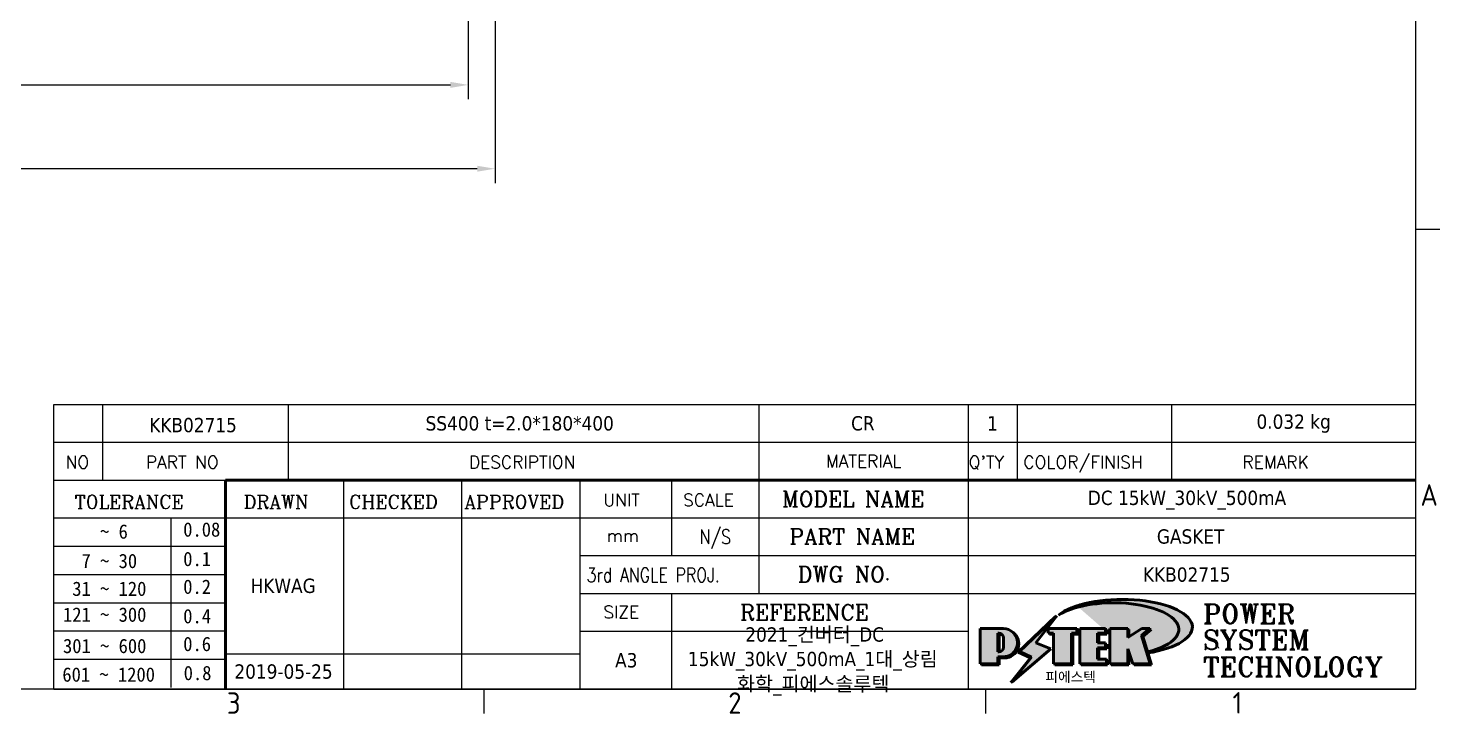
# Model space of a CAD drawing. Header units: millimetres. Extents: x 0 to 840, y 0 to 594.
# Drawn here: x 432.9 to 826.8, y 13.1 to 204.6 of the extents above; entities that cross this region are included whole.
import ezdxf
from ezdxf.enums import TextEntityAlignment as Align

# ---------------------------------------------------------------- set-up
doc = ezdxf.new("R2010")
doc.units = ezdxf.units.MM
doc.header["$LTSCALE"] = 2
doc.layers.get('0').update_dxf_attribs({"color": 3, "lineweight": 25, "true_color": 0x00ff00})
doc.layers.add('경계(ISO)', color=7, linetype='Continuous', lineweight=25)
doc.layers.add('해치(ISO)', color=7, linetype='Continuous', lineweight=18)
doc.layers.add('제목(ISO)', color=5, linetype='Continuous', lineweight=50, true_color=0x0000ff)
doc.layers.add('치수(ISO)', color=2, linetype='Continuous', lineweight=25, true_color=0xffff00)
doc.styles.add('HAN_291', font='')
doc.styles.add('HAN_370', font='', dxfattribs={"width": 2})
doc.styles.add('RC_284', font='ROMANC.shx')
doc.styles.add('RC_287', font='ROMANC.shx')
doc.styles.add('RC_292', font='ROMANC.shx')
doc.styles.add('ROMANT_294', font='romant.shx')
doc.styles.add('문자 텍스트_PSTEK_POSCO', font='isocp.shx')
doc.styles.add('치수 텍스트_PSTEK_POSCO', font='isocp.shx')
doc.styles.add('텍스트 스타일198', font='tahoma.ttf')
doc.styles.add('텍스트 스타일333', font='ROMANC.shx', dxfattribs={"width": 0.800000011920929})
doc.styles.get('HAN_291').set_extended_font_data('GulimChe')
doc.styles.get('HAN_370').set_extended_font_data('GulimChe')
doc.dimstyles.new('치수_PSTEK_POSCO', dxfattribs={"dimscale": 2, "dimtxt": 3.5, "dimasz": 2.5, "dimexe": 2, "dimexo": 2.5, "dimgap": 1, "dimtad": 1, "dimrnd": 1e-08, "dimdsep": 46, "dimtxsty": '치수 텍스트_PSTEK_POSCO', "dimcen": 0.09, "dimdle": 10, "dimclrd": 7, "dimclre": 7, "dimclrt": 2, "dimadec": 1, "dimazin": 2, "dimtfac": 1, "dimtmove": 0, "dimatfit": 3, "dimfxl": 1, "dimtolj": 1, "dimlwd": -1, "dimlwe": -1, "dimarcsym": 0})

# ---------------------------------------------------------------- blocks, each defined once
blk = doc.blocks.new('경계 Default Border')
at = {"layer": '경계(ISO)'}
for p, q in [((410, 74.25000190734863), (413.4000015258789, 74.25000190734863)), ((280, 10), (280, 6.599999666213989)), ((350, 10), (350, 6.599999666213989))]:
    blk.add_line(p, q, dxfattribs=at)
at = {"layer": '경계(ISO)', "flags": 128}
blk.add_lwpolyline([(10, 10), (10, 287.0000076293945), (410, 287.0000076293945), (410, 10), (10, 10)], dxfattribs=at)
at = {"layer": '경계(ISO)', "color": 2, "true_color": 0xffff00, "char_height": 3.00000011920929, "attachment_point": 7, "style": '문자 텍스트_PSTEK_POSCO'}
for s, insert in [('A', (410.7144008173592, 35.61784856929444)), ('3', (244.1685395229535, 6.57139439638704)), ('2', (314.127739416884, 6.57139439638704)), ('1', (384.4860661041481, 6.59999988079071))]:
    blk.add_mtext(s, dxfattribs=dict(at, insert=insert))
blk = doc.blocks.new('제목 블록 PSTEK')
at = {"true_color": 0x848484}
for points in [[(317.2195697678507, 17.0593801673321), (322.0326348870767, 21.62682475217465), (322.2781991042243, 21.94392121864296), (317.0471853425802, 16.97985676345368), (318.7512090904202, 16.1899260703855), (316.0018030350395, 12.71868385740789), (316.3356552234328, 13.00206718743325), (318.9235935156908, 16.2694494742633)], [(324.6615819988275, 19.45905590879572), (325.4196460989604, 19.45905590879572), (325.4196460989604, 20.11051724484596), (325.2419748254881, 20.11051724484596), (325.2419748254881, 19.60711530335299), (324.4839107253602, 19.60711530335299), (324.4839107253602, 15.3430047401139), (322.1623394187076, 15.3430047401139), (322.1623394187076, 15.19494534555726), (324.6615819988275, 15.19494534555726)], [(328.2914414389548, 19.45905590879572), (329.4054050004294, 19.45905590879572), (329.4054050004294, 20.11051724484596), (329.2277337269622, 20.11051724484596), (329.2277337269622, 19.60711530335299), (328.1137701654877, 19.60711530335299), (328.1137701654877, 18.25543873810179), (328.2914414389548, 18.25543873810179)], [(332.5088862584528, 20.1105172448466), (332.3312149849806, 20.1105172448466), (332.3312149849806, 18.99741471888368), (332.5088862584528, 19.11081371413894)], [(335.6156307331414, 20.11051724484596), (335.2535118015555, 20.11051724484596), (334.2514536401189, 19.30614745124769), (335.4855464857051, 15.3430047401139), (333.1954852176545, 15.3430047401139), (333.2478643833523, 15.19494534555726), (335.6632177591723, 15.19494534555726), (334.4291249135862, 19.15808805669106)], [(321.9846681452406, 19.60711530335299), (321.4042753185749, 19.60711530335299), (321.4042753185749, 19.45905590879572), (321.9846681452406, 19.45905590879572)], [(328.2914414389548, 17.41554667867274), (329.4054050004294, 17.41554667867274), (329.4054050004294, 18.10737934354514), (329.2277337269622, 18.10737934354514), (329.2277337269622, 17.56360607323003), (328.1137701654877, 17.56360607323003), (328.1137701654877, 15.9944660761648), (328.2914414389548, 15.9944660761648)], [(329.5356972676428, 15.8464066816075), (329.3580259941756, 15.8464066816075), (329.3580259941756, 15.3430047401139), (325.8342124037171, 15.3430047401139), (325.8342124037171, 15.19494534555726), (329.5356972676428, 15.19494534555726)], [(332.5088862584528, 16.92964231796647), (332.3312149849806, 17.43186301645164), (332.3312149849806, 15.3430047401139), (330.0369607660135, 15.3430047401139), (330.0369607660135, 15.19494534555726), (332.5088862584528, 15.19494534555726)]]:
    blk.add_hatch(color=252, dxfattribs=at).paths.add_polyline_path(points)
at = {"true_color": 0x0000ff}
blk.add_hatch(color=5, dxfattribs=at).paths.add_polyline_path([(321.6183518841322, 17.4193704504104), (319.5281351041078, 18.24969419629727), (322.4505835294948, 22.02344462252142), (317.2195697678507, 17.0593801673321), (318.9235935156908, 16.2694494742633), (316.1741874603099, 12.79820726128571)])
at = {"true_color": 0xff0000}
h = blk.add_hatch(color=1, dxfattribs=at)
edge = h.paths.add_edge_path(flags=0)
edge.add_line((314.2242174273352, 19.60711530335299), (314.2242174273352, 17.00126995915134))
edge.add_line((314.2242174273352, 17.00126995915134), (314.3485873187598, 17.00126995915134))
edge.add_arc((314.3485873187598, 17.6527312952023), 0.6514613360509371, 270, 360)
edge.add_line((315.0000486548106, 17.6527312952023), (315.0000486548106, 18.95565396730211))
edge.add_arc((314.3485873187598, 18.95565396730212), 0.6514613360508712, 0, 90)
edge.add_line((314.3485873187598, 19.60711530335299), (314.2242174273352, 19.60711530335299))
edge = h.paths.add_edge_path()
edge.add_arc((314.9847713324306, 18.28938669179658), 1.969189947606664, 269.9999999999959, 450)
edge.add_line((314.9847713324306, 20.25857663940318), (311.7664314776902, 20.25857663940324))
edge.add_line((311.7664314776902, 20.25857663940324), (311.7664314776902, 15.3430047401139))
edge.add_line((311.7664314776902, 15.3430047401139), (314.2242174273352, 15.3430047401139))
edge.add_line((314.2242174273352, 15.3430047401139), (314.2242174273352, 16.32019674418991))
edge.add_line((314.2242174273352, 16.32019674418991), (314.9847713324307, 16.32019674418991))
at = {"true_color": 0x848484}
h = blk.add_hatch(color=252, dxfattribs=at)
edge = h.paths.add_edge_path()
edge.add_arc((314.9847713324309, 18.28938669179657), 1.969189947606666, 270, 406.8278729790604)
edge.add_arc((315.1624426058984, 18.1413272972396), 1.969189947606962, -90, 53.560984836317004, ccw=False)
edge.add_line((315.1624426058984, 16.17213734963263), (314.4018887008024, 16.17213734963263))
edge.add_line((314.4018887008024, 16.17213734963263), (314.4018887008024, 15.19494534555726))
edge.add_line((314.4018887008024, 15.19494534555726), (311.9441027511573, 15.19494534555726))
edge.add_line((311.9441027511573, 15.19494534555726), (311.9441027511573, 15.3430047401139))
edge.add_line((311.9441027511573, 15.3430047401139), (314.2242174273352, 15.3430047401139))
edge.add_line((314.2242174273352, 15.3430047401139), (314.2242174273352, 16.32019674418991))
edge.add_line((314.2242174273352, 16.32019674418991), (314.9847713324309, 16.32019674418991))
at = {"true_color": 0xff0000}
for points in [[(324.4839107253602, 19.60711530335299), (325.2419748254881, 19.60711530335299), (325.2419748254881, 20.25857663940324), (321.2266040451076, 20.25857663940324), (321.2266040451076, 19.60711530335299), (321.9846681452406, 19.60711530335299), (321.9846681452406, 15.3430047401139), (324.4839107253602, 15.3430047401139)], [(329.2277337269622, 20.25857663940324), (325.65654113025, 20.25857663940324), (325.65654113025, 15.3430047401139), (329.3580259941756, 15.3430047401139), (329.3580259941756, 15.9944660761648), (328.1137701654877, 15.9944660761648), (328.1137701654877, 17.56360607323003), (329.2277337269622, 17.56360607323003), (329.2277337269622, 18.25543873810179), (328.1137701654877, 18.25543873810179), (328.1137701654877, 19.60711530335299), (329.2277337269622, 19.60711530335299)], [(332.3312149849806, 20.25857663940324), (329.8592894925411, 20.25857663940324), (329.8592894925411, 15.3430047401139), (332.3312149849806, 15.3430047401139), (332.3312149849806, 17.4318630164523), (333.0701931098801, 15.3430047401139), (335.4855464857051, 15.3430047401139), (334.2514536401189, 19.30614745124769), (335.4379594596742, 20.25857663940324), (334.3071782107978, 20.25857663940324), (332.3312149849806, 18.99741471888304)]]:
    blk.add_hatch(color=1, dxfattribs=at).paths.add_polyline_path(points)
at = {"true_color": 0x848484}
h = blk.add_hatch(color=252, dxfattribs=at)
edge = h.paths.add_edge_path()
edge.add_line((314.4018887008024, 19.45905590879572), (314.5262585922315, 19.45905590879572))
edge.add_arc((314.5262585922314, 18.80759457274939), 0.6514613360463194, 60.4189348879147, 90.00000000000318, ccw=False)
edge.add_arc((314.3485873187602, 18.95565396730057), 0.6514613360524251, 39.96992292766206, 90.00000000009999)
edge.add_line((314.3485873187591, 19.60711530335307), (314.2242174273352, 19.60711530335298))
edge.add_line((314.2242174273352, 19.60711530335299), (314.2242174273352, 17.00126995915134))
edge.add_line((314.2242174273352, 17.00126995915134), (314.3485873187591, 17.00126995915134))
edge.add_arc((314.3485873187568, 17.652731295233), 0.6514613360816299, 270.0000000002, 274.6930825552478)
edge.add_line((314.4018887008024, 17.0034541317032), (314.4018887008024, 19.45905590879572))
at = {"layer": '해치(ISO)', "true_color": 0x27d1fc}
h = blk.add_hatch(color=140, dxfattribs=at)
edge = h.paths.add_edge_path()
edge.add_ellipse((330.3660919371412, 20.15576403068321), major_axis=(9.100907360794343, 0), ratio=0.4069904968023172, start_angle=301.3098473703837, end_angle=507.7436900681698)
edge.add_ellipse((331.5340919371412, 20.4634168429492), major_axis=(-9.82350664112931, 0), ratio=0.3942600559756514, start_angle=111.51207141178469, end_angle=334.47025347086895, ccw=False)
edge.add_line((335.1363447531188, 16.8601935978785), (335.0955236905705, 16.99119398620872))
at = {"color": 180, "true_color": 0x3f00ff}
for p, q in [((182.475792979055, 11.79100474011392), (182.4757929790549, 51.56524660363496)), ((182.4757929790549, 51.56524660363496), (372.4757929537551, 51.56524660363496)), ((189.2651435055721, 51.56524660363496), (189.2651435055722, 41.00524660363494)), ((215.2152739891528, 41.00524660363494), (215.2152739891528, 51.56524660363496)), ((280.8758854511282, 51.56524660363496), (280.8758854511282, 41.00524660363494)), ((310.0881549537552, 51.56524660363496), (310.0881549537553, 41.00524660363494)), ((316.9044520275131, 51.56524660363496), (316.9044520275127, 41.00524660363494)), ((338.4566026226726, 51.56524660363496), (338.4566026226727, 41.00524660363494)), ((372.4757929537551, 51.56524660363496), (372.4757929537551, 11.79100474011389)), ((182.475792979055, 46.2852466036349), (372.4757929537551, 46.28524660363492)), ((182.475792979055, 41.00524660363493), (206.451475290024, 41.00524660363493)), ((222.9401812389276, 11.79100474011392), (222.9401812389276, 41.00524660363494)), ((239.4288871878316, 11.79100474011392), (239.4288871878316, 41.00524660363494)), ((255.9175931367356, 11.79100474011392), (255.9175931367356, 41.00524660363494)), ((268.6918866058747, 41.00524660363494), (268.6918866058747, 30.44524660363498)), ((280.8758854511282, 41.00524660363494), (280.8758854511282, 25.16524660363502)), ((310.088154953755, 41.00524660363494), (310.088154953755, 11.79100474011392)), ((182.475792979055, 35.72524660363497), (206.451475290024, 35.72524660363497)), ((198.8621818849491, 12.02524660363491), (198.8621818849491, 35.72524660363497)), ((206.451475290024, 35.72524660363497), (372.4757929537551, 35.72524660363497)), ((182.475792979055, 31.77524660363492), (206.451475290024, 31.77524660363492)), ((255.917593136736, 30.44524660363498), (372.4757929537552, 30.44524660363501)), ((182.475792979055, 27.82524660363487), (206.451475290024, 27.82524660363487)), ((182.475792979055, 23.87524660363505), (206.451475290024, 23.87524660363505)), ((255.9175931367359, 25.16524660363502), (372.4757929537552, 25.165246603635)), ((268.6918866058744, 25.16524660363502), (268.6918866058744, 11.79100474011392)), ((182.475792979055, 19.92524660363478), (206.451475290024, 19.92524660363478)), ((255.9175931367359, 19.88524660363481), (310.0881549537553, 19.88524660363481)), ((182.475792979055, 15.97524660363496), (206.451475290024, 15.97524660363496)), ((206.451475290024, 16.74100474011396), (255.9175931367359, 16.74100474011396)), ((182.475792979055, 11.79100474011392), (372.4757929537551, 11.79100474011389))]:
    blk.add_line(p, q, dxfattribs=at)
at = {"color": 7, "lineweight": 50}
for p, q in [((206.4514752900237, 11.79100474011392), (206.4514752900237, 41.00524660363494)), ((206.451475290024, 41.00524660363494), (372.4757929537551, 41.00524660363496))]:
    blk.add_line(p, q, dxfattribs=at)
at = {"color": 7}
for p, q in [((322.2781991042243, 21.94392121864296), (317.0471853425802, 16.97985676345368)), ((322.4505835294948, 22.02344462252142), (317.2195697678507, 17.0593801673321)), ((319.5281351041078, 18.24969419629727), (322.4505835294948, 22.02344462252142)), ((322.0326348870767, 21.62682475217465), (322.2781991042243, 21.94392121864296)), ((311.7664314776902, 20.25900474011391), (311.7664314776902, 15.34300474011391)), ((314.9847713324309, 20.25857663940324), (311.7664314776902, 20.25857663940324)), ((314.9847713324309, 20.25857663940324), (311.7664314776902, 20.25857663940324)), ((311.7664314776902, 20.25857663940324), (311.7664314776902, 15.3430047401139)), ((317.2195697678507, 17.0593801673321), (322.0326348870767, 21.62682475217465)), ((325.2419748254881, 20.25857663940324), (321.2266040451076, 20.25857663940324)), ((321.2266040451076, 20.25857663940324), (321.2266040451076, 19.60711530335299)), ((325.2419748254881, 20.25857663940324), (321.2266040451076, 20.25857663940324)), ((321.2266040451076, 20.25857663940324), (321.2266040451076, 19.60711530335299)), ((325.2419748254881, 19.60711530335299), (325.2419748254881, 20.25857663940324)), ((325.2419748254881, 19.60711530335299), (325.2419748254881, 20.25857663940324)), ((325.4196460989604, 20.11051724484596), (325.2419748254881, 20.11051724484596)), ((325.2419748254881, 20.11051724484596), (325.2419748254881, 19.60711530335299)), ((325.4196460989604, 19.45905590879572), (325.4196460989604, 20.11051724484596)), ((329.2277337269622, 20.25857663940324), (325.65654113025, 20.25857663940324)), ((325.65654113025, 20.25857663940324), (325.65654113025, 15.3430047401139)), ((325.65654113025, 20.25857663940324), (325.65654113025, 15.3430047401139)), ((329.2277337269622, 20.25857663940324), (325.65654113025, 20.25857663940324)), ((329.2277337269622, 19.60711530335299), (329.2277337269622, 20.25857663940324)), ((329.2277337269622, 19.60711530335299), (329.2277337269622, 20.25857663940324)), ((329.4054050004294, 20.11051724484596), (329.2277337269622, 20.11051724484596)), ((329.2277337269622, 20.11051724484596), (329.2277337269622, 19.60711530335299)), ((329.4054050004294, 19.45905590879572), (329.4054050004294, 20.11051724484596)), ((332.3312149849806, 20.25857663940324), (329.8592894925411, 20.25857663940324)), ((329.8592894925411, 20.25857663940324), (329.8592894925411, 15.3430047401139)), ((329.8592894925411, 20.25857663940324), (329.8592894925411, 15.3430047401139)), ((332.3312149849806, 20.25857663940324), (329.8592894925411, 20.25857663940324)), ((334.3071782107978, 20.25857663940324), (332.3312149849806, 18.99741471888304)), ((332.3312149849806, 18.99741471888304), (332.3312149849806, 20.25857663940324)), ((334.3071782107978, 20.25857663940324), (332.3312149849806, 18.99741471888304)), ((332.3312149849806, 18.99741471888304), (332.3312149849806, 20.25857663940324)), ((332.5088862584528, 20.1105172448466), (332.3312149849806, 20.1105172448466)), ((332.3312149849806, 20.1105172448466), (332.3312149849806, 18.99741471888368)), ((332.5088862584528, 19.11081371413894), (332.5088862584528, 20.1105172448466)), ((334.2514536401189, 19.30614745124769), (335.4379594596742, 20.25857663940324)), ((334.2514536401189, 19.30614745124769), (335.4379594596742, 20.25857663940324)), ((335.2535118015555, 20.11051724484596), (334.2514536401189, 19.30614745124769)), ((335.4379594596742, 20.25857663940324), (334.3071782107978, 20.25857663940324)), ((335.4379594596742, 20.25857663940324), (334.3071782107978, 20.25857663940324)), ((334.4291249135862, 19.15808805669104), (335.6156307331414, 20.11051724484596)), ((335.6156307331414, 20.11051724484596), (335.2535118015555, 20.11051724484596)), ((314.2242174273352, 17.00126995915134), (314.2242174273352, 19.60711530335299)), ((314.2242174273352, 19.60711530335299), (314.3485873187591, 19.60711530335299)), ((314.3485873187591, 19.60711530335299), (314.2242174273352, 19.60711530335299)), ((314.2242174273352, 19.60711530335299), (314.2242174273352, 17.00126995915134)), ((314.2242174273352, 17.00126995915134), (314.2242174273352, 19.60711530335299)), ((314.2242174273352, 19.60711530335299), (314.3485873187591, 19.60711530335299)), ((314.4018887008024, 19.45905590879572), (314.5262585922314, 19.45905590879572)), ((314.4018887008024, 17.0034541317032), (314.4018887008024, 19.45905590879572)), ((315.0000486548106, 18.95565396730275), (315.0000486548106, 17.65273129520161)), ((315.0000486548106, 18.95565396730275), (315.0000486548106, 17.65273129520161)), ((321.6183518841322, 17.4193704504104), (319.5281351041078, 18.24969419629727)), ((321.2266040451076, 19.60711530335299), (321.9846681452406, 19.60711530335299)), ((321.2266040451076, 19.60711530335299), (321.9846681452406, 19.60711530335299)), ((321.4042753185749, 19.60711530335299), (321.4042753185749, 19.45905590879572)), ((321.9846681452406, 19.60711530335299), (321.4042753185749, 19.60711530335299)), ((321.4042753185749, 19.45905590879572), (321.9846681452406, 19.45905590879572)), ((321.9846681452406, 19.60711530335299), (321.9846681452406, 15.3430047401139)), ((321.9846681452406, 19.45905590879572), (321.9846681452406, 19.60711530335299)), ((321.9846681452406, 19.60711530335299), (321.9846681452406, 15.3430047401139)), ((324.4839107253602, 19.60711530335299), (325.2419748254881, 19.60711530335299)), ((324.4839107253602, 15.3430047401139), (324.4839107253602, 19.60711530335299)), ((325.2419748254881, 19.60711530335299), (324.4839107253602, 19.60711530335299)), ((324.4839107253602, 19.60711530335299), (324.4839107253602, 15.3430047401139)), ((324.4839107253602, 19.60711530335299), (325.2419748254881, 19.60711530335299)), ((324.4839107253602, 15.3430047401139), (324.4839107253602, 19.60711530335299)), ((324.6615819988275, 19.45905590879572), (325.4196460989604, 19.45905590879572)), ((324.6615819988275, 15.19494534555726), (324.6615819988275, 19.45905590879572)), ((328.1137701654877, 18.25543873810179), (328.1137701654877, 19.60711530335299)), ((328.1137701654877, 19.60711530335299), (329.2277337269622, 19.60711530335299)), ((329.2277337269622, 19.60711530335299), (328.1137701654877, 19.60711530335299)), ((328.1137701654877, 19.60711530335299), (328.1137701654877, 18.25543873810179)), ((328.1137701654877, 18.25543873810179), (328.1137701654877, 19.60711530335299)), ((328.1137701654877, 19.60711530335299), (329.2277337269622, 19.60711530335299)), ((329.2277337269622, 18.25543873810179), (328.1137701654877, 18.25543873810179)), ((328.1137701654877, 18.25543873810179), (328.2914414389548, 18.25543873810179)), ((329.2277337269622, 18.25543873810179), (328.1137701654877, 18.25543873810179)), ((328.2914414389548, 18.25543873810179), (328.2914414389548, 19.45905590879572)), ((328.2914414389548, 19.45905590879572), (329.4054050004294, 19.45905590879572)), ((329.2277337269622, 17.56360607323003), (329.2277337269622, 18.25543873810179)), ((329.2277337269622, 17.56360607323003), (329.2277337269622, 18.25543873810179)), ((329.4054050004294, 18.10737934354514), (329.2277337269622, 18.10737934354514)), ((329.2277337269622, 18.10737934354514), (329.2277337269622, 17.56360607323003)), ((329.4054050004294, 17.41554667867274), (329.4054050004294, 18.10737934354514)), ((332.3312149849806, 18.99741471888368), (332.5088862584528, 19.11081371413894)), ((335.4855464857051, 15.3430047401139), (334.2514536401189, 19.30614745124769)), ((334.2514536401189, 19.30614745124769), (335.4855464857051, 15.3430047401139)), ((335.4855464857051, 15.3430047401139), (334.2514536401189, 19.30614745124769)), ((335.6632177591723, 15.19494534555726), (334.4291249135862, 19.15808805669104)), ((314.3485873187591, 17.00126995915134), (314.2242174273352, 17.00126995915134)), ((314.2242174273352, 17.00126995915134), (314.3485873187591, 17.00126995915134)), ((314.3485873187591, 17.00126995915134), (314.2242174273352, 17.00126995915134)), ((314.2242174273352, 16.32019674418991), (314.9847713324309, 16.32019674418991)), ((314.2242174273352, 15.3430047401139), (314.2242174273352, 16.32019674418991)), ((314.9847713324309, 16.32019674418991), (314.2242174273352, 16.32019674418991)), ((314.2242174273352, 16.32019674418991), (314.2242174273352, 15.3430047401139)), ((314.2242174273352, 16.32019674418991), (314.9847713324309, 16.32019674418991)), ((314.2242174273352, 15.3430047401139), (314.2242174273352, 16.32019674418991)), ((314.4018887008024, 16.17213734963263), (315.162442605898, 16.17213734963263)), ((314.4018887008024, 15.19494534555726), (314.4018887008024, 16.17213734963263)), ((318.7512090904202, 16.1899260703855), (316.0018030350395, 12.71868385740789)), ((316.1741874603099, 12.79820726128571), (321.6183518841322, 17.4193704504104)), ((318.9235935156908, 16.2694494742633), (316.1741874603099, 12.79820726128571)), ((316.3356552234328, 13.00206718743325), (318.9235935156908, 16.2694494742633)), ((317.0471853425802, 16.97985676345368), (318.7512090904202, 16.1899260703855)), ((318.9235935156908, 16.2694494742633), (317.2195697678507, 17.0593801673321)), ((317.2195697678507, 17.0593801673321), (318.9235935156908, 16.2694494742633)), ((328.1137701654877, 17.56360607323003), (329.2277337269622, 17.56360607323003)), ((328.1137701654877, 15.9944660761648), (328.1137701654877, 17.56360607323003)), ((329.2277337269622, 17.56360607323003), (328.1137701654877, 17.56360607323003)), ((328.1137701654877, 17.56360607323003), (328.1137701654877, 15.9944660761648)), ((328.1137701654877, 17.56360607323003), (329.2277337269622, 17.56360607323003)), ((328.1137701654877, 15.9944660761648), (328.1137701654877, 17.56360607323003)), ((329.3580259941756, 15.9944660761648), (328.1137701654877, 15.9944660761648)), ((328.1137701654877, 15.9944660761648), (328.2914414389548, 15.9944660761648)), ((329.3580259941756, 15.9944660761648), (328.1137701654877, 15.9944660761648)), ((328.2914414389548, 15.9944660761648), (328.2914414389548, 17.41554667867274)), ((328.2914414389548, 17.41554667867274), (329.4054050004294, 17.41554667867274)), ((329.3580259941756, 15.3430047401139), (329.3580259941756, 15.9944660761648)), ((329.3580259941756, 15.3430047401139), (329.3580259941756, 15.9944660761648)), ((329.5356972676428, 15.8464066816075), (329.3580259941756, 15.8464066816075)), ((329.3580259941756, 15.8464066816075), (329.3580259941756, 15.3430047401139)), ((329.5356972676428, 15.19494534555726), (329.5356972676428, 15.8464066816075)), ((332.3312149849806, 17.4318630164523), (333.0701931098801, 15.3430047401139)), ((332.3312149849806, 15.3430047401139), (332.3312149849806, 17.4318630164523)), ((332.5088862584528, 16.92964231796647), (332.3312149849806, 17.43186301645164)), ((332.3312149849806, 17.43186301645164), (332.3312149849806, 15.3430047401139)), ((332.3312149849806, 17.4318630164523), (333.0701931098801, 15.3430047401139)), ((332.3312149849806, 15.3430047401139), (332.3312149849806, 17.4318630164523)), ((332.5088862584528, 15.19494534555726), (332.5088862584528, 16.92964231796647)), ((345.0447381189468, 17.50375595811051), (344.9867755289346, 17.689895936919)), ((311.7664314776902, 15.3430047401139), (314.2242174273352, 15.3430047401139)), ((311.7664314776902, 15.3430047401139), (314.2242174273352, 15.3430047401139)), ((314.2242174273352, 15.3430047401139), (311.9441027511573, 15.3430047401139)), ((311.9441027511573, 15.3430047401139), (311.9441027511573, 15.19494534555726)), ((311.9441027511573, 15.19494534555726), (314.4018887008024, 15.19494534555726)), ((321.9846681452406, 15.3430047401139), (324.4839107253602, 15.3430047401139)), ((321.9846681452406, 15.3430047401139), (324.4839107253602, 15.3430047401139)), ((324.4839107253602, 15.3430047401139), (322.1623394187076, 15.3430047401139)), ((322.1623394187076, 15.3430047401139), (322.1623394187076, 15.19494534555726)), ((322.1623394187076, 15.19494534555726), (324.6615819988275, 15.19494534555726)), ((325.65654113025, 15.3430047401139), (329.3580259941756, 15.3430047401139)), ((325.65654113025, 15.3430047401139), (329.3580259941756, 15.3430047401139)), ((329.3580259941756, 15.3430047401139), (325.8342124037171, 15.3430047401139)), ((325.8342124037171, 15.3430047401139), (325.8342124037171, 15.19494534555726)), ((325.8342124037171, 15.19494534555726), (329.5356972676428, 15.19494534555726)), ((329.8592894925411, 15.3430047401139), (332.3312149849806, 15.3430047401139)), ((329.8592894925411, 15.3430047401139), (332.3312149849806, 15.3430047401139)), ((332.3312149849806, 15.3430047401139), (330.0369607660135, 15.3430047401139)), ((330.0369607660135, 15.3430047401139), (330.0369607660135, 15.19494534555726)), ((330.0369607660135, 15.19494534555726), (332.5088862584528, 15.19494534555726)), ((333.0701931098801, 15.3430047401139), (335.4855464857051, 15.3430047401139)), ((333.0701931098801, 15.3430047401139), (335.4855464857051, 15.3430047401139)), ((335.4855464857051, 15.3430047401139), (333.1954852176545, 15.3430047401139)), ((333.1954852176545, 15.3430047401139), (333.2478643833523, 15.19494534555726)), ((333.2478643833523, 15.19494534555726), (335.6632177591723, 15.19494534555726)), ((316.0018030350395, 12.71868385740789), (316.3356552234328, 13.00206718743325))]:
    blk.add_line(p, q, dxfattribs=at)
at = {"color": 5, "true_color": 0x0000ff}
for p, q in [((322.4505835294948, 22.02344462252142), (317.2195697678507, 17.0593801673321)), ((319.5281351041078, 18.24969419629727), (322.4505835294948, 22.02344462252142)), ((321.6183518841322, 17.4193704504104), (319.5281351041078, 18.24969419629727)), ((316.1741874603099, 12.79820726128571), (321.6183518841322, 17.4193704504104)), ((318.9235935156908, 16.2694494742633), (316.1741874603099, 12.79820726128571)), ((317.2195697678507, 17.0593801673321), (318.9235935156908, 16.2694494742633))]:
    blk.add_line(p, q, dxfattribs=at)
at = {"color": 1, "true_color": 0xff0000}
for p, q in [((314.9847713324309, 20.25857663940324), (311.7664314776902, 20.25857663940324)), ((311.7664314776902, 20.25857663940324), (311.7664314776902, 15.3430047401139)), ((325.2419748254881, 20.25857663940324), (321.2266040451076, 20.25857663940324)), ((321.2266040451076, 20.25857663940324), (321.2266040451076, 19.60711530335299)), ((325.2419748254881, 19.60711530335299), (325.2419748254881, 20.25857663940324)), ((329.2277337269622, 20.25857663940324), (325.65654113025, 20.25857663940324)), ((325.65654113025, 20.25857663940324), (325.65654113025, 15.3430047401139)), ((329.2277337269622, 19.60711530335299), (329.2277337269622, 20.25857663940324)), ((332.3312149849806, 20.25857663940324), (329.8592894925411, 20.25857663940324)), ((329.8592894925411, 20.25857663940324), (329.8592894925411, 15.3430047401139)), ((334.3071782107978, 20.25857663940324), (332.3312149849806, 18.99741471888304)), ((332.3312149849806, 18.99741471888304), (332.3312149849806, 20.25857663940324)), ((334.2514536401189, 19.30614745124769), (335.4379594596742, 20.25857663940324)), ((335.4379594596742, 20.25857663940324), (334.3071782107978, 20.25857663940324)), ((314.2242174273352, 17.00126995915134), (314.2242174273352, 19.60711530335299)), ((314.2242174273352, 19.60711530335299), (314.3485873187591, 19.60711530335299)), ((315.0000486548106, 18.95565396730275), (315.0000486548106, 17.65273129520161)), ((321.2266040451076, 19.60711530335299), (321.9846681452406, 19.60711530335299)), ((321.9846681452406, 19.60711530335299), (321.9846681452406, 15.3430047401139)), ((324.4839107253602, 19.60711530335299), (325.2419748254881, 19.60711530335299)), ((324.4839107253602, 15.3430047401139), (324.4839107253602, 19.60711530335299)), ((328.1137701654877, 18.25543873810179), (328.1137701654877, 19.60711530335299)), ((328.1137701654877, 19.60711530335299), (329.2277337269622, 19.60711530335299)), ((329.2277337269622, 18.25543873810179), (328.1137701654877, 18.25543873810179)), ((329.2277337269622, 17.56360607323003), (329.2277337269622, 18.25543873810179)), ((335.4855464857051, 15.3430047401139), (334.2514536401189, 19.30614745124769)), ((314.3485873187591, 17.00126995915134), (314.2242174273352, 17.00126995915134)), ((314.2242174273352, 16.32019674418991), (314.9847713324309, 16.32019674418991)), ((314.2242174273352, 15.3430047401139), (314.2242174273352, 16.32019674418991)), ((328.1137701654877, 17.56360607323003), (329.2277337269622, 17.56360607323003)), ((328.1137701654877, 15.9944660761648), (328.1137701654877, 17.56360607323003)), ((329.3580259941756, 15.9944660761648), (328.1137701654877, 15.9944660761648)), ((329.3580259941756, 15.3430047401139), (329.3580259941756, 15.9944660761648)), ((332.3312149849806, 17.4318630164523), (333.0701931098801, 15.3430047401139)), ((332.3312149849806, 15.3430047401139), (332.3312149849806, 17.4318630164523)), ((311.7664314776902, 15.3430047401139), (314.2242174273352, 15.3430047401139)), ((321.9846681452406, 15.3430047401139), (324.4839107253602, 15.3430047401139)), ((325.65654113025, 15.3430047401139), (329.3580259941756, 15.3430047401139)), ((329.8592894925411, 15.3430047401139), (332.3312149849806, 15.3430047401139)), ((333.0701931098801, 15.3430047401139), (335.4855464857051, 15.3430047401139))]:
    blk.add_line(p, q, dxfattribs=at)
at = {"color": 7}
for centre, radius, start, end in [((314.9847713324309, 18.28938669179658), 1.969189947606665, 270, 90), ((314.9847713324309, 18.28938669179658), 1.969189947606665, 270, 90), ((314.9847713324307, 18.2893866917965), 1.969189947606594, 270, 46.82787297909833), ((315.1624426058984, 18.1413272972396), 1.969189947606961, 270, 53.56098483636067), ((314.3485873187598, 18.95565396730211), 0.6514613360508712, 0, 90), ((314.3485873187602, 18.95565396730057), 0.6514613360524251, 39.96992292766117, 90), ((314.3485873187598, 18.95565396730212), 0.6514613360508712, 0, 90), ((314.5262585922314, 18.80759457274939), 0.6514613360463193, 60.41893488791137, 90), ((314.3485873187597, 17.65273129520228), 0.6514613360509381, 270, 0), ((314.3485873187598, 17.6527312952023), 0.6514613360509381, 270, 0), ((314.3485873187568, 17.652731295233), 0.6514613360816299, 270, 274.6930825552478)]:
    blk.add_arc(centre, radius, start, end, dxfattribs=at)
at = {"color": 1, "true_color": 0xff0000}
for centre, radius, start, end in [((314.9847713324309, 18.28938669179657), 1.969189947606665, 270, 90), ((314.3485873187598, 18.95565396730211), 0.6514613360508712, 0, 90), ((314.3485873187598, 17.6527312952023), 0.6514613360509381, 270, 0)]:
    blk.add_arc(centre, radius, start, end, dxfattribs=at)
at = {"layer": '제목(ISO)', "lineweight": 18}
blk.add_line((182.475792979055, 35.72500474011393), (182.475792979055, 11.79100474011392), dxfattribs=at)
at = {"layer": '제목(ISO)'}
for p, q in [((322.2781991042243, 21.94392121864296), (317.0471853425802, 16.97985676345368)), ((322.4505835294948, 22.02344462252142), (317.2195697678507, 17.0593801673321)), ((319.5281351041078, 18.24969419629727), (322.4505835294948, 22.02344462252142)), ((322.0326348870767, 21.62682475217465), (322.2781991042243, 21.94392121864296)), ((314.9847713324306, 20.25857663940324), (311.7664314776902, 20.25857663940324)), ((311.7664314776902, 20.25857663940324), (311.7664314776902, 15.3430047401139)), ((317.2195697678507, 17.0593801673321), (322.0326348870767, 21.62682475217465)), ((325.2419748254881, 20.25857663940324), (321.2266040451076, 20.25857663940324)), ((321.2266040451076, 20.25857663940324), (321.2266040451076, 19.60711530335299)), ((325.2419748254881, 19.60711530335299), (325.2419748254881, 20.25857663940324)), ((325.4196460989604, 20.11051724484596), (325.2419748254881, 20.11051724484596)), ((325.2419748254881, 20.11051724484596), (325.2419748254881, 19.60711530335299)), ((325.4196460989604, 19.45905590879572), (325.4196460989604, 20.11051724484596)), ((329.2277337269622, 20.25857663940324), (325.65654113025, 20.25857663940324)), ((325.65654113025, 20.25857663940324), (325.65654113025, 15.3430047401139)), ((329.2277337269622, 19.60711530335299), (329.2277337269622, 20.25857663940324)), ((329.4054050004294, 20.11051724484596), (329.2277337269622, 20.11051724484596)), ((329.2277337269622, 20.11051724484596), (329.2277337269622, 19.60711530335299)), ((329.4054050004294, 19.45905590879572), (329.4054050004294, 20.11051724484596)), ((332.3312149849806, 20.25857663940324), (329.8592894925411, 20.25857663940324)), ((329.8592894925411, 20.25857663940324), (329.8592894925411, 15.3430047401139)), ((334.3071782107978, 20.25857663940324), (332.3312149849806, 18.99741471888304)), ((332.3312149849806, 18.99741471888304), (332.3312149849806, 20.25857663940324)), ((332.5088862584528, 20.1105172448466), (332.3312149849806, 20.1105172448466)), ((332.3312149849806, 20.1105172448466), (332.3312149849806, 18.99741471888368)), ((332.5088862584528, 19.11081371413894), (332.5088862584528, 20.1105172448466)), ((334.2514536401189, 19.30614745124769), (335.4379594596742, 20.25857663940324)), ((335.2535118015555, 20.11051724484596), (334.2514536401189, 19.30614745124769)), ((335.4379594596742, 20.25857663940324), (334.3071782107978, 20.25857663940324)), ((334.4291249135862, 19.15808805669106), (335.6156307331414, 20.11051724484596)), ((335.6156307331414, 20.11051724484596), (335.2535118015555, 20.11051724484596)), ((314.2242174273352, 17.00126995915134), (314.2242174273352, 19.60711530335299)), ((314.2242174273352, 19.60711530335299), (314.3485873187598, 19.60711530335299)), ((314.3485873187591, 19.60711530335299), (314.2242174273352, 19.60711530335299)), ((314.2242174273352, 19.60711530335299), (314.2242174273352, 17.00126995915134)), ((314.4018887008024, 19.45905590879572), (314.5262585922314, 19.45905590879572)), ((314.4018887008024, 17.0034541317032), (314.4018887008024, 19.45905590879572)), ((315.0000486548106, 18.95565396730211), (315.0000486548106, 17.6527312952023)), ((321.6183518841322, 17.4193704504104), (319.5281351041078, 18.24969419629727)), ((321.2266040451076, 19.60711530335299), (321.9846681452406, 19.60711530335299)), ((321.9846681452406, 19.60711530335299), (321.4042753185749, 19.60711530335299)), ((321.4042753185749, 19.60711530335299), (321.4042753185749, 19.45905590879572)), ((321.4042753185749, 19.45905590879572), (321.9846681452406, 19.45905590879572)), ((321.9846681452406, 19.60711530335299), (321.9846681452406, 15.3430047401139)), ((321.9846681452406, 19.45905590879572), (321.9846681452406, 19.60711530335299)), ((324.4839107253602, 19.60711530335299), (325.2419748254881, 19.60711530335299)), ((324.4839107253602, 15.3430047401139), (324.4839107253602, 19.60711530335299)), ((325.2419748254881, 19.60711530335299), (324.4839107253602, 19.60711530335299)), ((324.4839107253602, 19.60711530335299), (324.4839107253602, 15.3430047401139)), ((324.6615819988275, 19.45905590879572), (325.4196460989604, 19.45905590879572)), ((324.6615819988275, 15.19494534555726), (324.6615819988275, 19.45905590879572)), ((328.1137701654877, 18.25543873810179), (328.1137701654877, 19.60711530335299)), ((328.1137701654877, 19.60711530335299), (329.2277337269622, 19.60711530335299)), ((329.2277337269622, 19.60711530335299), (328.1137701654877, 19.60711530335299)), ((328.1137701654877, 19.60711530335299), (328.1137701654877, 18.25543873810179)), ((329.2277337269622, 18.25543873810179), (328.1137701654877, 18.25543873810179)), ((328.1137701654877, 18.25543873810179), (328.2914414389548, 18.25543873810179)), ((328.2914414389548, 19.45905590879572), (329.4054050004294, 19.45905590879572)), ((328.2914414389548, 18.25543873810179), (328.2914414389548, 19.45905590879572)), ((329.2277337269622, 17.56360607323003), (329.2277337269622, 18.25543873810179)), ((329.4054050004294, 18.10737934354514), (329.2277337269622, 18.10737934354514)), ((329.2277337269622, 18.10737934354514), (329.2277337269622, 17.56360607323003)), ((329.4054050004294, 17.41554667867274), (329.4054050004294, 18.10737934354514)), ((332.3312149849806, 18.99741471888368), (332.5088862584528, 19.11081371413894)), ((335.4855464857051, 15.3430047401139), (334.2514536401189, 19.30614745124769)), ((334.2514536401189, 19.30614745124769), (335.4855464857051, 15.3430047401139)), ((335.6632177591723, 15.19494534555726), (334.4291249135862, 19.15808805669106)), ((314.3485873187598, 17.00126995915134), (314.2242174273352, 17.00126995915134)), ((314.2242174273352, 17.00126995915134), (314.3485873187591, 17.00126995915134)), ((314.2242174273352, 15.3430047401139), (314.2242174273352, 16.32019674418991)), ((314.2242174273352, 16.32019674418991), (314.9847713324307, 16.32019674418991)), ((314.9847713324309, 16.32019674418991), (314.2242174273352, 16.32019674418991)), ((314.2242174273352, 16.32019674418991), (314.2242174273352, 15.3430047401139)), ((314.4018887008024, 15.19494534555726), (314.4018887008024, 16.17213734963263)), ((314.4018887008024, 16.17213734963263), (315.1624426058984, 16.17213734963263)), ((318.7512090904202, 16.1899260703855), (316.0018030350395, 12.71868385740789)), ((316.1741874603099, 12.79820726128571), (321.6183518841322, 17.4193704504104)), ((318.9235935156908, 16.2694494742633), (316.1741874603099, 12.79820726128571)), ((316.3356552234328, 13.00206718743325), (318.9235935156908, 16.2694494742633)), ((317.0471853425802, 16.97985676345368), (318.7512090904202, 16.1899260703855)), ((317.2195697678507, 17.0593801673321), (318.9235935156908, 16.2694494742633)), ((318.9235935156908, 16.2694494742633), (317.2195697678507, 17.0593801673321)), ((328.1137701654877, 15.9944660761648), (328.1137701654877, 17.56360607323003)), ((328.1137701654877, 17.56360607323003), (329.2277337269622, 17.56360607323003)), ((329.2277337269622, 17.56360607323003), (328.1137701654877, 17.56360607323003)), ((328.1137701654877, 17.56360607323003), (328.1137701654877, 15.9944660761648)), ((329.3580259941756, 15.9944660761648), (328.1137701654877, 15.9944660761648)), ((328.1137701654877, 15.9944660761648), (328.2914414389548, 15.9944660761648)), ((328.2914414389548, 17.41554667867274), (329.4054050004294, 17.41554667867274)), ((328.2914414389548, 15.9944660761648), (328.2914414389548, 17.41554667867274)), ((329.3580259941756, 15.3430047401139), (329.3580259941756, 15.9944660761648)), ((329.5356972676428, 15.8464066816075), (329.3580259941756, 15.8464066816075)), ((329.3580259941756, 15.8464066816075), (329.3580259941756, 15.3430047401139)), ((329.5356972676428, 15.19494534555726), (329.5356972676428, 15.8464066816075)), ((332.3312149849806, 15.3430047401139), (332.3312149849806, 17.4318630164523)), ((332.3312149849806, 17.4318630164523), (333.0701931098801, 15.3430047401139)), ((332.5088862584528, 16.92964231796647), (332.3312149849806, 17.43186301645164)), ((332.3312149849806, 17.43186301645164), (332.3312149849806, 15.3430047401139)), ((332.5088862584528, 15.19494534555726), (332.5088862584528, 16.92964231796647)), ((311.7664314776902, 15.3430047401139), (314.2242174273352, 15.3430047401139)), ((314.2242174273352, 15.3430047401139), (311.9441027511573, 15.3430047401139)), ((311.9441027511573, 15.3430047401139), (311.9441027511573, 15.19494534555726)), ((311.9441027511573, 15.19494534555726), (314.4018887008024, 15.19494534555726)), ((321.9846681452406, 15.3430047401139), (324.4839107253602, 15.3430047401139)), ((324.4839107253602, 15.3430047401139), (322.1623394187076, 15.3430047401139)), ((322.1623394187076, 15.3430047401139), (322.1623394187076, 15.19494534555726)), ((322.1623394187076, 15.19494534555726), (324.6615819988275, 15.19494534555726)), ((325.65654113025, 15.3430047401139), (329.3580259941756, 15.3430047401139)), ((329.3580259941756, 15.3430047401139), (325.8342124037171, 15.3430047401139)), ((325.8342124037171, 15.3430047401139), (325.8342124037171, 15.19494534555726)), ((325.8342124037171, 15.19494534555726), (329.5356972676428, 15.19494534555726)), ((329.8592894925411, 15.3430047401139), (332.3312149849806, 15.3430047401139)), ((332.3312149849806, 15.3430047401139), (330.0369607660135, 15.3430047401139)), ((330.0369607660135, 15.3430047401139), (330.0369607660135, 15.19494534555726)), ((330.0369607660135, 15.19494534555726), (332.5088862584528, 15.19494534555726)), ((333.0701931098801, 15.3430047401139), (335.4855464857051, 15.3430047401139)), ((335.4855464857051, 15.3430047401139), (333.1954852176545, 15.3430047401139)), ((333.1954852176545, 15.3430047401139), (333.2478643833523, 15.19494534555726)), ((333.2478643833523, 15.19494534555726), (335.6632177591723, 15.19494534555726)), ((316.0018030350395, 12.71868385740789), (316.3356552234328, 13.00206718743325))]:
    blk.add_line(p, q, dxfattribs=at)
at = {"layer": '제목(ISO)', "color": 4, "true_color": 0x00ffff}
blk.add_line((335.1363447531188, 16.8601935978785), (335.0955236905705, 16.99119398620872), dxfattribs=at)
at = {"layer": '제목(ISO)'}
for centre, radius, start, end in [((314.9847713324306, 18.28938669179658), 1.969189947606664, 46.82787297909431, 90), ((314.9847713324307, 18.2893866917965), 1.969189947606594, 270, 46.82787297909833), ((314.9847713324309, 18.28938669179657), 1.969189947606666, 270, 46.8278729790603), ((315.1624426058984, 18.1413272972396), 1.969189947606962, 270, 53.56098483631701), ((314.3485873187598, 18.95565396730212), 0.6514613360508712, 0, 90), ((314.3485873187602, 18.95565396730057), 0.6514613360524251, 39.96992292766117, 90), ((314.5262585922314, 18.80759457274939), 0.6514613360463193, 60.41893488791137, 90), ((314.3485873187598, 17.6527312952023), 0.6514613360509371, 270, 0), ((314.3485873187568, 17.652731295233), 0.6514613360816299, 270, 274.6930825552478)]:
    blk.add_arc(centre, radius, start, end, dxfattribs=at)
at = {"layer": '제목(ISO)', "color": 4, "true_color": 0x00ffff}
for centre, major_axis, ratio, start_param, end_param in [((331.5340919371412, 20.4634168429492), (9.82350664112931, 0), 0.3942600559756514, 5.087845455444478, 8.97919982663645), ((330.3660919371412, 20.15576403068321), (9.100907360794343, 0), 0.4069904968023172, 5.258848905294775, 8.861799147915196)]:
    blk.add_ellipse(centre, major_axis=major_axis, ratio=ratio, start_param=start_param, end_param=end_param, dxfattribs=at)
at = {"color": 2, "true_color": 0xffff00}
for s, height, style, p in [('NO', 1.742399930953979, 'RC_284', (184.135398793432, 42.62317362549192)), ('PART NO', 1.742399930953979, 'RC_284', (195.3359407378685, 42.62317362549192)), ('DESCRIPTION', 1.742399930953979, 'RC_284', (240.4025565652523, 42.62317362549192)), ("Q'TY", 1.742399930953979, 'RC_284', (310.1440786515383, 42.62317362549192)), ('COLOR/FINISH', 1.742399930953979, 'RC_284', (317.7725341324144, 42.62317362549192)), ('REMARK', 1.742399930953979, 'RC_284', (348.346649953877, 42.62317362549192)), ('MODEL NAME', 2.178000062704086, 'RC_292', (284.096330289083, 37.25462520371384)), (' TOLERANCE', 1.899999976158142, 'RC_287', (184.0872874387979, 37.00893196870329)), ('DRAWN', 1.899999976158142, 'RC_287', (208.9766620976279, 37.00893196870329)), ('CHECKED', 1.899999976158142, 'RC_287', (223.6856844514997, 37.00893196870329)), ('APPROVED', 1.899999976158142, 'RC_287', (239.7795453577791, 37.00893196870329)), ('UNIT', 1.742399930953979, 'RC_284', (259.1652673287452, 37.34317362549218)), ('SCALE', 1.742399930953979, 'RC_284', (270.2934779252897, 37.34317362549218)), ('    ~ 6', 2.000000029802322, 'HAN_291', (183.7721304966814, 32.8176515608431)), ('0.08', 2.000000029802322, 'HAN_291', (200.5467345600617, 33.09873600004101)), ('mm', 1.742399930953979, 'RC_284', (259.6505418159997, 32.3543089683787)), ('PART NAME', 2.178000062704086, 'RC_292', (285.1416959765849, 32.03045329421792)), ('  7 ~ 30', 2.000000029802322, 'HAN_291', (183.7721304966814, 28.70538114822415)), ('0.1', 2.000000029802322, 'HAN_291', (200.5467345600617, 28.98646558742206)), (' DWG NO.', 2.178000062704086, 'RC_292', (284.8124284083233, 26.75045329421772)), (' 31 ~ 120', 2.000000029802322, 'HAN_291', (183.7721304966814, 24.82628181916237)), ('0.2', 2.000000029802322, 'HAN_291', (200.5467345600617, 25.10736625836028)), ('121 ~ 300', 2.000000029802322, 'HAN_291', (183.7721304966814, 21.21401206133254)), ('0.4', 2.000000029802322, 'HAN_291', (200.5467345600617, 20.99509650053045)), ('SIZE', 1.742399930953979, 'RC_284', (259.1652673287452, 21.69497768947366)), ('REFERENCE', 2.178000062704086, 'RC_292', (278.2741065029841, 21.43214925458022)), ('301 ~ 600', 2.000000029802322, 'HAN_291', (183.7721304966814, 16.83491273227077)), ('0.6', 2.000000029802322, 'HAN_291', (200.5467345600617, 17.11599717146868)), ('601 ~ 1200', 2.000000029802322, 'HAN_291', (183.6802025156883, 12.84759660881125)), ('0.8', 2.000000029802322, 'HAN_291', (200.6097246063884, 13.05732192299702))]:
    blk.add_text(s, height=height, dxfattribs=dict(at, style=style)).set_placement(p)
at = {"color": 2, "true_color": 0xffff00, "style": 'RC_284'}
blk.add_text('MATERIAL', height=1.742399930953979, dxfattribs=at).set_placement((295.4820202024417, 43.64524660363492), align=Align.MIDDLE_CENTER)
at = {"color": 7, "style": '텍스트 스타일333', "width": 0.7999999523162842}
blk.add_text('N/S', height=2.000000029802322, dxfattribs=at).set_placement((274.7838860285014, 33.08524660363496), align=Align.MIDDLE_CENTER)
at = {"color": 2, "true_color": 0xffff00, "style": '텍스트 스타일333', "width": 0.7999999523162842}
blk.add_text('3rd ANGLE PROJ.', height=2.000000029802322, dxfattribs=at).set_placement((256.8430306642954, 26.76148381654429))
at = {"color": 7, "style": 'ROMANT_294'}
for s, p in [('POWER', (342.82727231297, 20.97115304607566)), ('SYSTEM', (342.82727231297, 17.3284636719184)), ('TECHNOLOGY', (342.82727231297, 13.57194088644453))]:
    blk.add_text(s, height=2.700000107288361, dxfattribs=at).set_placement(p)
at = {"color": 7, "insert": (320.8519732224835, 14.21236326823155), "char_height": 1.400000005960464, "attachment_point": 1, "line_spacing_factor": 0.3319999873638153, "style": 'HAN_370'}
blk.add_mtext('\\fHY견고딕|b0|i0;\\H1.4000;피에스텍', dxfattribs=at)
at = {"layer": '제목(ISO)', "color": 7, "style": '텍스트 스타일198'}
for tag, p in [('부품_번호_001', (195.8064908440141, 47.68004260673702)), ('설명_001', (234.362717666372, 47.92245856837096)), ('재질_001', (293.7358818398196, 47.92524659519488)), ("3._Q'TY_001", (312.7051684940307, 47.92188863680521)), ('질량\\P3;_001', (350.3046145979153, 48.1643332325385)), ('1._MODEL_NAME_001', (326.7684841840689, 37.52172745615292)), ('제목_001', (336.3979558886313, 32.12268535370653)), ('부품_번호_001', (334.465731097246, 26.8052465951949)), ('설계자_001', (209.9396160013646, 25.23446884679021)), ('프로젝트_001', (278.9744245225954, 18.43818283951269)), ('시트_크기_001', (260.807090429518, 14.83812566343425)), ('프로젝트_002', (270.968857657947, 15.01430360086118)), ('작성_날짜_001', (207.688440696938, 13.26600473167383)), ('프로젝트_003', (277.8268382229195, 11.55047762554502))]:
    blk.add_attdef(tag, p, '', height=2.000000029802322, dxfattribs=at)
for tag, p in [('4._COLOR', (327.6805273250926, 48.92524660363493)), ('점검자', (231.1845342133799, 26.23312567187446)), ('엔지니어링_승인자', (247.673240162284, 26.23312567187446)), ('점검_날짜', (231.1845342133799, 14.26600474011394)), ('엔지니어링_승인_날짜', (247.6732401622839, 14.26600474011394))]:
    blk.add_attdef(tag, text='', height=2.000000029802322, dxfattribs=at).set_placement(p, align=Align.MIDDLE_CENTER)
blk = doc.blocks.new('*D27')
at = {"layer": 'Defpoints', "color": 0, "transparency": 16777216}
for p in [(185.6834532949593, 263.6198823561219), (555.6834532949595, 263.6198823561219), (555.6834532949595, 188.7874352553135)]:
    blk.add_point(p, dxfattribs=at)
at = {"layer": '치수(ISO)', "color": 7, "transparency": 16777216}
for p, q in [((185.6834532949593, 258.6198823561219), (185.6834532949593, 184.7874352553135)), ((555.6834532949595, 258.6198823561219), (555.6834532949595, 184.7874352553135)), ((190.6834532949593, 188.7874352553135), (550.6834532949595, 188.7874352553135))]:
    blk.add_line(p, q, dxfattribs=at)
for points in [[(190.6834532949593, 189.6207685886469), (190.6834532949593, 187.9541019219802), (185.6834532949593, 188.7874352553135)], [(550.6834532949595, 189.6207685886469), (550.6834532949595, 187.9541019219802), (555.6834532949595, 188.7874352553135)]]:
    blk.add_solid(points, dxfattribs=at)
at = {"layer": '치수(ISO)', "color": 2, "transparency": 16777216, "insert": (364.3806973894476, 194.2874352553135), "char_height": 7, "attachment_point": 4, "style": '치수 텍스트_PSTEK_POSCO'}
blk.add_mtext('\\A1;370', dxfattribs=at)
blk = doc.blocks.new('*D28')
at = {"layer": 'Defpoints', "color": 0, "transparency": 16777216}
for p in [(178.1834532949594, 233.3698823561219), (563.1834532949595, 233.3698823561219), (178.1834532949594, 165.3709458351518)]:
    blk.add_point(p, dxfattribs=at)
at = {"layer": '치수(ISO)', "color": 7, "transparency": 16777216}
for p, q in [((178.1834532949594, 228.3698823561219), (178.1834532949594, 161.3709458351518)), ((563.1834532949595, 228.3698823561219), (563.1834532949595, 161.3709458351518)), ((558.1834532949595, 165.3709458351518), (183.1834532949594, 165.3709458351518))]:
    blk.add_line(p, q, dxfattribs=at)
for points in [[(183.1834532949594, 166.2042791684852), (183.1834532949594, 164.5376125018185), (178.1834532949594, 165.3709458351518)], [(558.1834532949595, 166.2042791684852), (558.1834532949595, 164.5376125018185), (563.1834532949595, 165.3709458351518)]]:
    blk.add_solid(points, dxfattribs=at)
at = {"layer": '치수(ISO)', "color": 2, "transparency": 16777216, "insert": (364.2384785481288, 170.8709458351518), "char_height": 7, "attachment_point": 4, "style": '치수 텍스트_PSTEK_POSCO'}
blk.add_mtext('\\A1;385', dxfattribs=at)

msp = doc.modelspace()

# ---------------------------------------------------------------- block references
at = {"xscale": 2, "yscale": 2, "zscale": 2}
msp.add_blockref('경계 Default Border', (0, 0), dxfattribs=at)
ref = msp.add_blockref('제목 블록 PSTEK', (75.04841409248968, -3.58200948022779), dxfattribs=dict(xscale=2, yscale=2, zscale=2))
ref.add_attrib('설계자_001', 'HKWAG', (494.9276460952188, 46.88692821335263), dxfattribs={"layer": '제목(ISO)', "color": 7, "height": 4.000000059604645, "style": '텍스트 스타일198'})
ref.add_attrib('프로젝트_001', '2021_컨버터_DC', (632.9972631376803, 33.29435619879759), dxfattribs={"layer": '제목(ISO)', "color": 7, "height": 4.000000059604645, "style": '텍스트 스타일198'})
ref.add_attrib('시트_크기_001', 'A3', (596.6625949515255, 26.09424184664072), dxfattribs={"layer": '제목(ISO)', "color": 7, "height": 4.000000059604645, "style": '텍스트 스타일198'})
ref.add_attrib("3._Q'TY_001", '1', (700.4587510805511, 92.26176779338262), dxfattribs={"layer": '제목(ISO)', "color": 7, "height": 4.000000059604645, "style": '텍스트 스타일198'})
ref.add_attrib('작성_날짜_001', '2019-05-25', (490.4252954863656, 22.94999998311987), dxfattribs={"layer": '제목(ISO)', "color": 7, "height": 4.000000059604645, "style": '텍스트 스타일198'})
ref.add_attrib('재질_001', 'CR', (662.520177772129, 92.26848371016197), dxfattribs={"layer": '제목(ISO)', "color": 7, "height": 4.000000059604645, "style": '텍스트 스타일198'})
ref.add_attrib('부품_번호_001', 'KKB02715', (743.9798762869816, 50.02848371016201), dxfattribs={"layer": '제목(ISO)', "color": 7, "height": 4.000000059604645, "style": '텍스트 스타일198'})
ref.add_attrib('1._MODEL_NAME_001', 'DC 15kW_30kV_500mA', (728.5853824606274, 71.46144543207805), dxfattribs={"layer": '제목(ISO)', "color": 7, "height": 4.000000059604645, "style": '텍스트 스타일198'})
ref.add_attrib('질량\\P3;_001', '0.032 kg', (775.6576432883202, 92.74665698484921), dxfattribs={"layer": '제목(ISO)', "color": 7, "height": 4.000000059604645, "style": '텍스트 스타일198'})
ref.add_attrib('설명_001', 'SS400 t=2.0*180*400', (543.7738494252338, 92.26290765651414), dxfattribs={"layer": '제목(ISO)', "color": 7, "height": 4.000000059604645, "style": '텍스트 스타일198'})
ref.add_attrib('부품_번호_001', 'KKB02715', (466.6613957805179, 91.77807573324625), dxfattribs={"layer": '제목(ISO)', "color": 7, "height": 4.000000059604645, "style": '텍스트 스타일198'})
ref.add_attrib('제목_001', 'GASKET', (747.8443258697524, 60.66336122718526), dxfattribs={"layer": '제목(ISO)', "color": 7, "height": 4.000000059604645, "style": '텍스트 스타일198'})
ref.add_attrib('프로젝트_002', '15kW_30kV_500mA_1대_상림', (616.9861294083836, 26.44659772149457), dxfattribs={"layer": '제목(ISO)', "color": 7, "height": 4.000000059604645, "style": '텍스트 스타일198'})
ref.add_attrib('프로젝트_003', '화학_피에스솔루텍', (630.7020905383287, 19.51894577086226), dxfattribs={"layer": '제목(ISO)', "color": 7, "height": 4.000000059604645, "style": '텍스트 스타일198'})

# ---------------------------------------------------------------- dimensions: what is measured, and where the dimension line sits
at = {"layer": '치수(ISO)', "color": 7}
for base, p1, p2, picture, middle in [((555.6834532949595, 188.7874352553135), (185.6834532949593, 263.6198823561219), (555.6834532949595, 263.6198823561219), '*D27', (370.6834532949594, 188.7874352553135)), ((178.1834532949594, 165.3709458351518), (563.1834532949595, 233.3698823561219), (178.1834532949594, 233.3698823561219), '*D28', (370.6834532949594, 165.3709458351518))]:
    dim = msp.add_linear_dim(base=base, p1=p1, p2=p2, angle=180, dimstyle='치수_PSTEK_POSCO', override={"dimdec": 2, "dimtp": 0, "dimtm": -0, "dimtdec": 2, "dimtofl": 0, "dimatfit": 1}, dxfattribs=at)
    dim.commit()
    dim.dimension.update_dxf_attribs({"geometry": picture, "text_midpoint": middle, "dimtype": 160})

doc.saveas('drawing.dxf')
